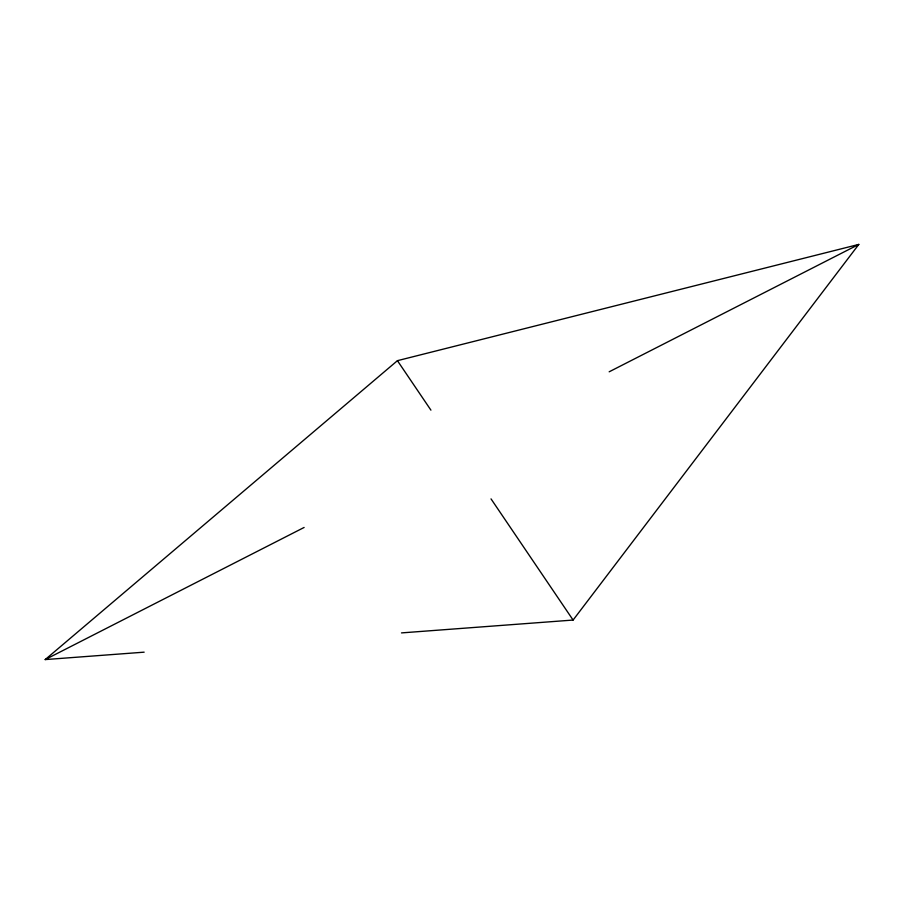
<?xml version="1.0" encoding="UTF-8"?>
<svg xmlns="http://www.w3.org/2000/svg" width="904" height="904" viewBox="0 0 904 904"><rect width="100%" height="100%" fill="white"/><g stroke="black" fill="none" stroke-linecap="round" stroke-linejoin="round"><path stroke-width="1.36" d="M401.489 632.902L573.091 620.054L858.8 244.419L397.432 360.673L45.2 659.581L144.154 652.168M45.2 659.581L304.117 527.461M609.172 371.804L858.8 244.419M397.432 360.673L430.925 410.145M491.03 498.884L573.091 620.054"/></g></svg>
